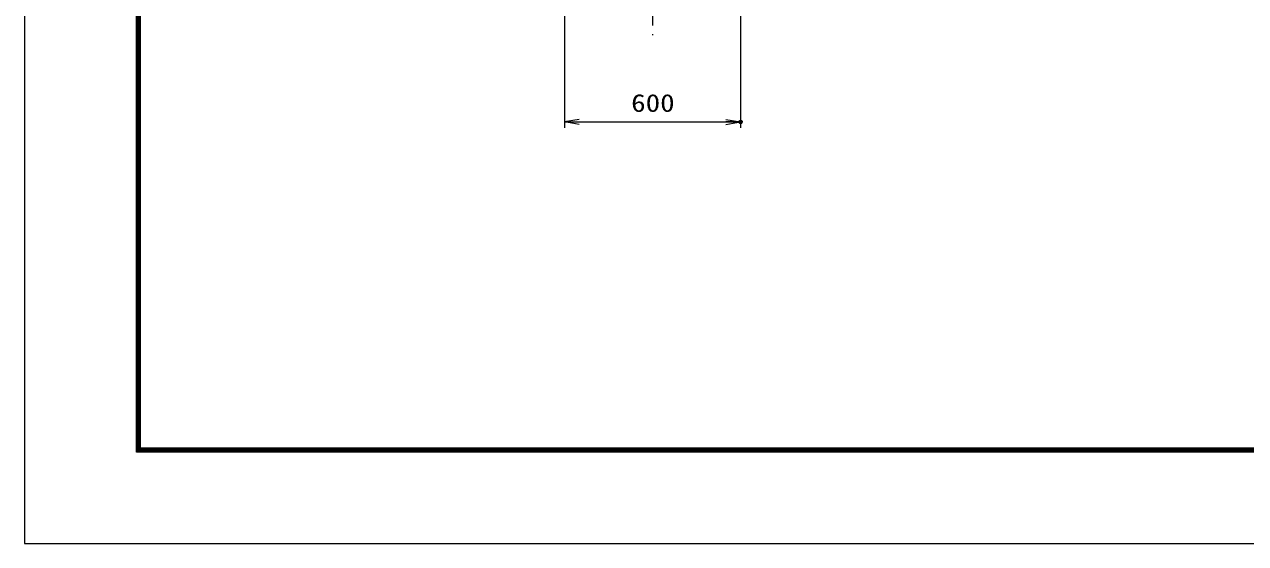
# Model space of a CAD drawing. Units: millimetres, scale not verified. Extents: x -5940 to 5940, y -4200 to 4200.
# Drawn here: x -5940 to -1778, y -4200 to -2431 of the extents above; entities that cross this region are included whole.
import ezdxf
from ezdxf.enums import TextEntityAlignment as Align

# ---------------------------------------------------------------- set-up
doc = ezdxf.new("R2010")
doc.units = ezdxf.units.MM
doc.header["$LTSCALE"] = 20
doc.header["$PDMODE"] = 32
doc.header["$PDSIZE"] = 10
doc.linetypes.add('USER1', pattern=[18, 12, -1.5, 3, -1.5])
for name, color, linetype, lineweight in [('0-0_D-TTL', 7, 'Continuous', 18), ('0-3_軸線', 200, 'USER1', 15), ('0-6_寸法線', 4, 'Continuous', 18), ('0-7_0', 7, 'Continuous', 18)]:
    doc.layers.add(name, color=color, linetype=linetype, lineweight=lineweight)
doc.layers.add('0-8_Defpoints', color=7, linetype='Continuous')
doc.styles.add('ＭＳ ゴシック', font='')
doc.styles.get('ＭＳ ゴシック').set_extended_font_data('MS Gothic')

# ---------------------------------------------------------------- blocks, each defined once
blk = doc.blocks.new('_Open')
at = {"layer": '0-7_0'}
blk.add_line((-20, 3.333), (0, 0), dxfattribs=at)
blk.add_lwpolyline([(-20, -3.333), (0, 0), (-20, 0)], dxfattribs=at)

msp = doc.modelspace()

# ---------------------------------------------------------------- linework, layer by layer
at = {"layer": '0-0_D-TTL'}
for points in [[(-5940, -4200), (5940, -4200), (5940, 4200), (-5940, 4200)], [(-5558.14, 3889.71), (5558.14, 3889.71), (5558.14, -3888.86), (-5558.14, -3888.86)], [(-5554.61, 3886.18), (5554.61, 3886.18), (5554.61, -3885.32), (-5554.61, -3885.32)], [(-5551.07, 3882.64), (5551.07, 3882.64), (5551.07, -3881.79), (-5551.07, -3881.79)], [(-5547.54, 3879.11), (5547.54, 3879.11), (5547.54, -3878.25), (-5547.54, -3878.25)], [(-5544, 3875.57), (5544, 3875.57), (5544, -3874.71), (-5544, -3874.71)]]:
    msp.add_lwpolyline(points, close=True, dxfattribs=at)
at = {"layer": '0-3_軸線'}
msp.add_line((-3798.82, 415.44), (-3798.82, -2467.84), dxfattribs=at)
at = {"layer": '0-6_寸法線'}
for p, q in [((-4098.82, -2348.48), (-4098.82, -2783.41)), ((-3498.82, -2348.48), (-3498.82, -2783.41)), ((-4098.82, -2763.41), (-3498.82, -2763.41))]:
    msp.add_line(p, q, dxfattribs=at)
at = {"layer": '0-8_Defpoints'}
msp.add_point((-3498.82, -2763.41), dxfattribs=at)

# ---------------------------------------------------------------- block references
at = {"layer": '0-6_寸法線', "xscale": 2.5, "yscale": 2.5, "rotation": 180}
msp.add_blockref('_Open', (-4098.82, -2763.41), dxfattribs=at)
at = {"layer": '0-6_寸法線', "xscale": 2.5, "yscale": 2.5}
msp.add_blockref('_Open', (-3498.82, -2763.41), dxfattribs=at)

# ---------------------------------------------------------------- texts
at = {"layer": '0-6_寸法線', "color": 254, "style": 'ＭＳ ゴシック', "width": 1.2}
msp.add_text('600', height=60.56, dxfattribs=at).set_placement((-3872.02, -2747.07), align=Align.BOTTOM_LEFT)

doc.saveas('drawing.dxf')
